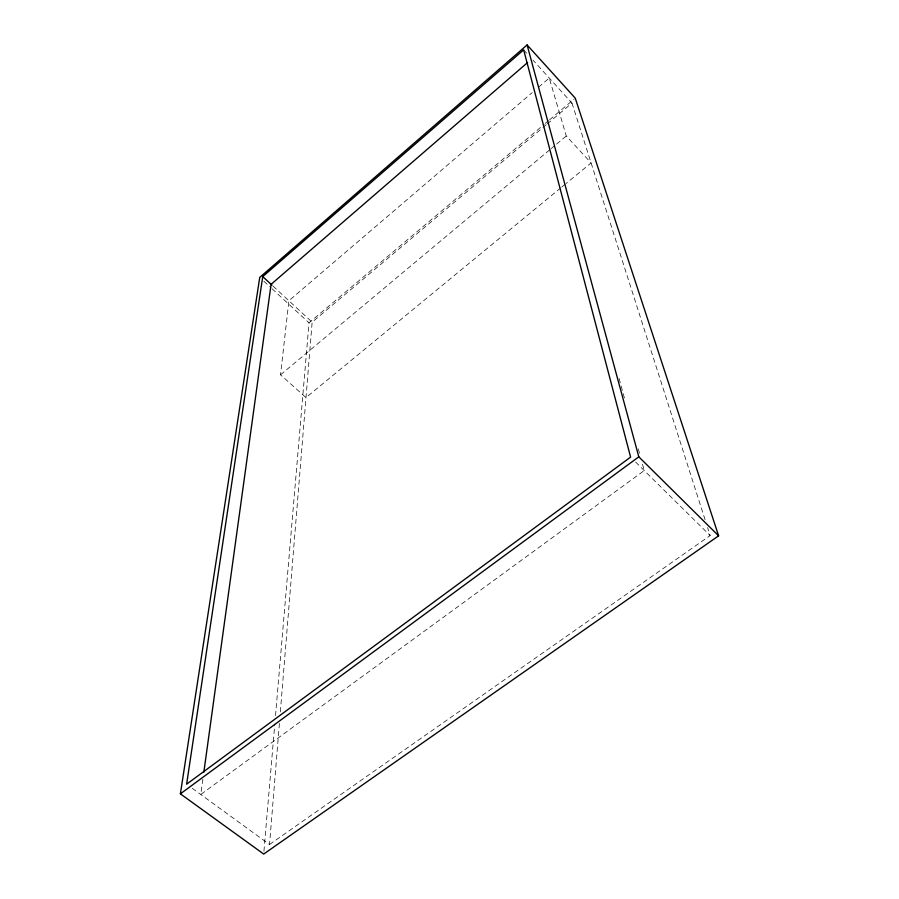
<?xml version="1.0" encoding="UTF-8"?>
<svg xmlns="http://www.w3.org/2000/svg" width="899" height="899" viewBox="0 0 899 899"><rect width="100%" height="100%" fill="white"/><g stroke="black" fill="none" stroke-linecap="round" stroke-linejoin="round"><path stroke-width="0.67" stroke-dasharray="4.5 3.37" d="M192.296 788.322L269.531 844.509L279.443 723.01M280.353 711.839L312.144 322.202L541.906 128.422M263.935 851.252L274.791 724.043M275.51 715.649L309.02 322.831L544.232 124.309M560.74 187.913L305.997 397.583L280.533 374.816L288.894 300.738L532.174 92.642M202.882 779.197L200.769 794.48L644.223 470.548L641.998 462.423M538.58 87.169L549.244 78.044L566.28 135.974L591.092 162.921L566.156 183.452M545.311 123.41L548.514 120.702M549.581 119.803L574.169 99.047M542.974 127.512L546.199 124.792M547.277 123.893L571.966 103.07L532.961 60.098M280.533 374.816L550.166 149.448M551.244 148.549L555.537 144.953M556.616 144.065L566.28 135.974M561.819 187.014L565.078 184.34M269.531 844.509L710.143 535.568L707.58 527.556M273.026 286.107L312.144 322.202M263.845 281.196L271.037 287.826M272.06 288.77L309.02 322.831M635.571 462.03L710.143 535.568M523.668 49.861L528.309 54.985M571.966 103.07L705.445 520.881M619.085 378.468L624.996 400.134M638.301 448.882L639.785 454.298"/><path stroke-width="1.35" d="M203.837 772.241L271.093 284.32L527.601 62.537M262.744 276.6L186.621 784.186L630.604 457.13L523.668 49.861L262.744 276.6L272.004 285.152M180.384 793.839L259.744 277.409L527.095 44.95L575.248 98.148L718.616 535.815L263.699 854.05L180.384 793.839L638.807 456.838L527.095 44.95M638.807 456.838L718.616 535.815"/></g></svg>
